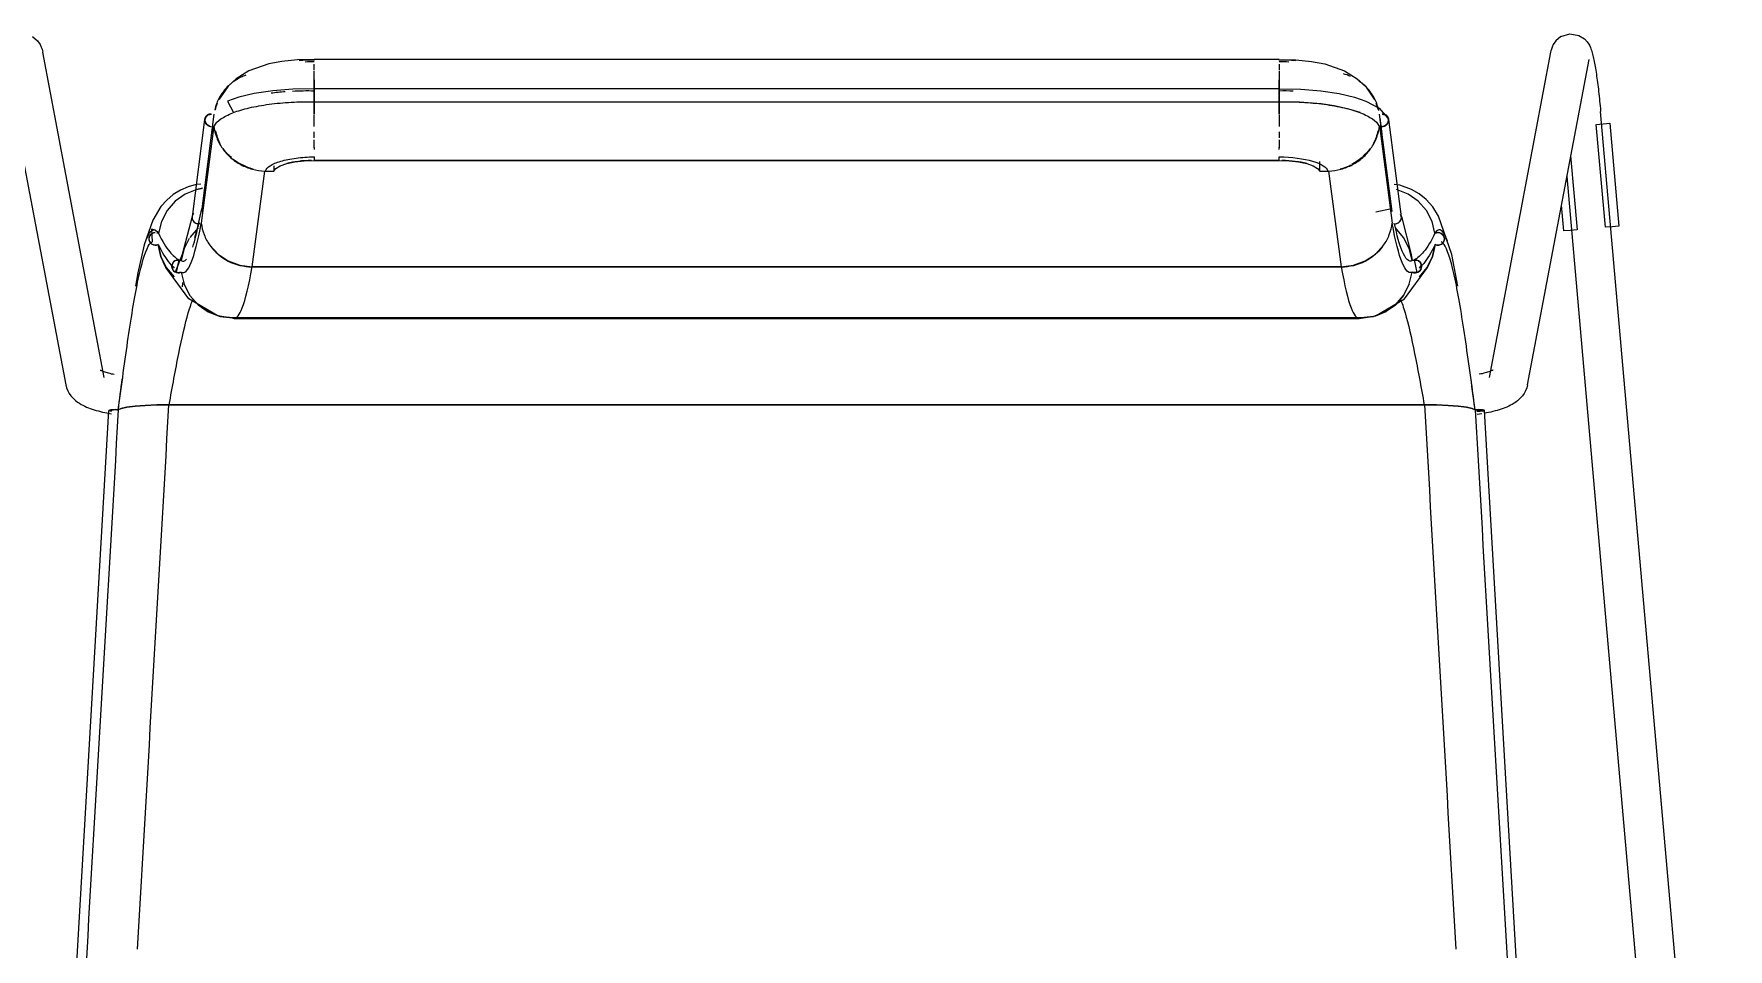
# Model space of a CAD drawing. Header units: millimetres. Extents: x 155927 to 326028, y -36033 to 97293.
# Drawn here: x 217622 to 218140, y 12868 to 13147 of the extents above; entities that cross this region are included whole.
import ezdxf

# ---------------------------------------------------------------- set-up
doc = ezdxf.new("R2010")
doc.units = ezdxf.units.MM
doc.header["$MEASUREMENT"] = 0
doc.layers.add('I-FURN', color=8, linetype='CONTINUOUS', lineweight=9)

msp = doc.modelspace()

# ---------------------------------------------------------------- linework, layer by layer
at = {"layer": 'I-FURN'}
for p, q in [((218088.75, 13146.61), (218091.5, 13147.44)), ((218091.5, 13147.44), (218094.26, 13146.96)), ((218094.26, 13146.96), (218095.91, 13145.92)), ((217621.81, 13146.61), (217623.39, 13145.28)), ((217623.39, 13145.28), (217624.14, 13144.2)), ((217624.14, 13144.2), (217624.51, 13143.4)), ((217624.51, 13143.4), (217624.72, 13142.78)), ((217624.72, 13142.78), (217624.86, 13142.27)), ((217624.86, 13142.27), (217624.95, 13141.85)), ((217643.76, 13042.56), (217624.95, 13141.85)), ((218085.61, 13141.85), (218066.8, 13042.56)), ((218085.7, 13142.27), (218085.61, 13141.85)), ((218085.84, 13142.78), (218085.7, 13142.27)), ((218086.05, 13143.4), (218085.84, 13142.78)), ((218086.42, 13144.2), (218086.05, 13143.4)), ((218087.17, 13145.28), (218086.42, 13144.2)), ((218088.75, 13146.61), (218087.17, 13145.28)), ((218095.91, 13145.92), (218096.77, 13145.01)), ((218096.77, 13145.01), (218097.25, 13144.31)), ((218097.25, 13144.31), (218097.55, 13143.75)), ((218097.55, 13143.75), (218097.77, 13143.27)), ((218097.77, 13143.27), (218097.94, 13142.84)), ((218097.94, 13142.84), (218098.08, 13142.44)), ((218098.08, 13142.44), (218098.2, 13142.04)), ((218098.2, 13142.04), (218098.32, 13141.65)), ((218098.32, 13141.65), (218098.43, 13141.24)), ((217613.16, 13139.61), (217631.97, 13040.32)), ((217693.97, 13138.25), (217687.92, 13136.13)), ((217698, 13139.04), (217693.97, 13138.25)), ((217702.82, 13139.55), (217698, 13139.04)), ((217707.85, 13139.66), (217702.82, 13139.55)), ((217707.85, 13139.66), (217707.85, 13139.49)), ((218002.71, 13139.66), (217707.85, 13139.66)), ((217707.85, 13139.36), (217707.85, 13139.64)), ((217707.85, 13136.42), (217707.85, 13138.17)), ((218002.71, 13139.49), (218002.71, 13139.66)), ((218002.71, 13139.66), (218007.74, 13139.55)), ((218002.71, 13139.64), (218002.71, 13139.36)), ((218002.71, 13138.17), (218002.71, 13136.42)), ((218007.74, 13139.55), (218012.56, 13139.04)), ((218012.56, 13139.04), (218016.59, 13138.25)), ((218016.59, 13138.25), (218022.64, 13136.13)), ((218078.59, 13040.32), (218097.4, 13139.61)), ((218098.43, 13141.24), (218098.53, 13140.83)), ((218098.53, 13140.83), (218098.63, 13140.4)), ((218098.63, 13140.4), (218098.73, 13139.96)), ((218098.73, 13139.96), (218098.83, 13139.5)), ((218098.83, 13139.5), (218098.92, 13139.02)), ((218098.92, 13139.02), (218099.02, 13138.53)), ((218099.02, 13138.53), (218099.11, 13138.01)), ((218099.11, 13138.01), (218099.2, 13137.48)), ((218099.2, 13137.48), (218099.3, 13136.93)), ((218099.3, 13136.93), (218099.39, 13136.36)), ((217681.56, 13131.44), (217678.88, 13127.54)), ((217684.04, 13133.74), (217681.56, 13131.44)), ((217687.92, 13136.13), (217684.04, 13133.74)), ((217707.85, 13133.56), (217707.85, 13136.14)), ((217707.85, 13133.41), (217707.85, 13130.38)), ((217707.85, 13130.38), (217707.85, 13133.39)), ((218002.71, 13136.14), (218002.71, 13133.56)), ((218002.71, 13130.38), (218002.71, 13133.41)), ((218002.71, 13133.39), (218002.71, 13130.38)), ((218022.64, 13136.13), (218026.52, 13133.74)), ((218026.52, 13133.74), (218029, 13131.44)), ((218029, 13131.44), (218031.68, 13127.54)), ((218099.39, 13136.36), (218099.48, 13135.77)), ((218099.48, 13135.77), (218099.57, 13135.17)), ((218099.57, 13135.17), (218099.66, 13134.55)), ((218099.66, 13134.55), (218099.75, 13133.92)), ((218099.75, 13133.92), (218099.84, 13133.27)), ((218099.84, 13133.27), (218099.93, 13132.61)), ((218099.93, 13132.61), (218100.02, 13131.93)), ((218100.02, 13131.93), (218100.1, 13131.24)), ((218100.1, 13131.24), (218100.19, 13130.54)), ((217678.88, 13127.54), (217678.78, 13127.35)), ((217684.88, 13128.1), (217681.42, 13126.94)), ((217681.42, 13126.94), (217683.18, 13123.4)), ((217689.57, 13129.2), (217684.88, 13128.1)), ((217695.19, 13130.04), (217689.57, 13129.2)), ((217701.31, 13130.53), (217695.19, 13130.04)), ((217707.85, 13130.62), (217701.31, 13130.53)), ((218002.71, 13130.62), (217707.85, 13130.62)), ((217707.85, 13126.77), (217707.85, 13130.62)), ((217707.85, 13130.62), (217707.85, 13130.56)), ((217707.85, 13130.56), (217707.85, 13130.36)), ((217707.85, 13130.36), (217707.85, 13130.05)), ((217707.85, 13130.05), (217707.85, 13129.66)), ((217707.85, 13129.66), (217707.85, 13129.21)), ((217707.85, 13129.21), (217707.85, 13128.72)), ((217707.85, 13128.72), (217707.85, 13128.22)), ((217707.85, 13128.22), (217707.85, 13127.75)), ((217707.85, 13127.75), (217707.85, 13127.33)), ((217707.85, 13127.33), (217707.85, 13127)), ((217707.85, 13127), (217707.85, 13126.77)), ((217707.85, 13126.69), (217707.85, 13122.88)), ((217707.85, 13122.88), (217707.85, 13126.69)), ((217707.85, 13126.66), (218002.71, 13126.66)), ((218002.71, 13130.62), (218002.71, 13126.67)), ((218002.71, 13130.62), (218009.25, 13130.53)), ((218002.71, 13130.56), (218002.71, 13130.62)), ((218002.71, 13130.36), (218002.71, 13130.56)), ((218002.71, 13130.05), (218002.71, 13130.36)), ((218002.71, 13129.66), (218002.71, 13130.05)), ((218002.71, 13129.21), (218002.71, 13129.66)), ((218002.71, 13128.72), (218002.71, 13129.21)), ((218002.71, 13128.22), (218002.71, 13128.72)), ((218002.71, 13127.75), (218002.71, 13128.22)), ((218002.71, 13127.33), (218002.71, 13127.75)), ((218002.71, 13127), (218002.71, 13127.33)), ((218002.71, 13126.77), (218002.71, 13127)), ((218002.71, 13126.67), (218002.71, 13126.77)), ((218002.71, 13122.88), (218002.71, 13126.69)), ((218002.71, 13126.69), (218002.71, 13122.88)), ((218008.93, 13126.58), (218002.71, 13126.66)), ((218015.49, 13126.05), (218008.93, 13126.58)), ((218009.25, 13130.53), (218015.37, 13130.04)), ((218015.37, 13130.04), (218020.99, 13129.2)), ((218020.99, 13129.2), (218025.68, 13128.1)), ((218025.68, 13128.1), (218029.14, 13126.94)), ((218029.14, 13126.94), (218033.25, 13124.76)), ((218031.68, 13127.54), (218031.78, 13127.35)), ((218100.19, 13130.54), (218100.27, 13129.83)), ((218100.27, 13129.83), (218100.35, 13129.12)), ((218100.35, 13129.12), (218100.43, 13128.39)), ((218100.43, 13128.39), (218100.51, 13127.66)), ((218100.51, 13127.66), (218100.58, 13126.92)), ((218100.58, 13126.92), (218100.66, 13126.17)), ((218100.66, 13126.17), (218100.73, 13125.43)), ((217674.4, 13121.35), (217670.55, 13091.58)), ((217677.24, 13122.91), (217673.4, 13093.22)), ((217707.85, 13119.13), (217707.85, 13122.69)), ((218002.71, 13122.69), (218002.71, 13119.13)), ((218019.51, 13125.46), (218015.49, 13126.05)), ((218023.94, 13124.49), (218019.51, 13125.46)), ((218027.38, 13123.4), (218023.94, 13124.49)), ((218033.25, 13124.76), (218035.8, 13121.85)), ((218037.16, 13093.22), (218033.32, 13122.91)), ((218033.47, 13121.72), (218034.09, 13116.95)), ((218040.01, 13091.58), (218036.16, 13121.35)), ((218100.73, 13125.43), (218100.8, 13124.68)), ((218100.8, 13124.68), (218100.87, 13123.92)), ((218100.87, 13123.92), (218100.88, 13123.77)), ((218139.83, 12680.44), (218100.88, 13123.77)), ((217677.22, 13119.37), (217673.38, 13089.67)), ((217676.79, 13119.38), (217676.47, 13116.94)), ((217707.85, 13115.66), (217707.85, 13117.5)), ((218002.71, 13117.5), (218002.71, 13115.66)), ((218033.34, 13119.37), (218037.18, 13089.67)), ((218099.46, 13119.79), (218102.22, 13088.38)), ((218099.59, 13119.8), (218101.65, 13119.98)), ((218101.65, 13119.98), (218103.7, 13120.16)), ((218103.7, 13120.16), (218106.46, 13088.75)), ((217707.85, 13112.67), (217707.85, 13115.14)), ((217707.85, 13112.78), (217707.85, 13112.15)), ((218002.71, 13115.14), (218002.71, 13112.67)), ((218002.71, 13112.15), (218002.71, 13112.78)), ((217688.92, 13076.29), (217692.78, 13105.57)), ((217692.78, 13105.57), (217695.5, 13105.5)), ((217695.5, 13107.17), (217695.5, 13105.5)), ((217695.5, 13105.5), (217696.14, 13106.36)), ((217696.14, 13106.36), (217697.49, 13107.15)), ((217697.49, 13107.15), (217699.47, 13107.82)), ((217699.47, 13107.82), (217701.97, 13108.33)), ((217701.97, 13108.33), (217704.82, 13108.65)), ((217704.82, 13108.65), (217707.85, 13108.76)), ((218002.71, 13108.82), (217707.85, 13108.82)), ((217707.85, 13108.76), (218002.71, 13108.76)), ((218002.71, 13108.76), (218005.74, 13108.65)), ((218005.74, 13108.65), (218008.59, 13108.33)), ((218008.59, 13108.33), (218011.09, 13107.82)), ((218011.09, 13107.82), (218013.07, 13107.15)), ((218013.07, 13107.15), (218014.42, 13106.36)), ((218014.42, 13106.36), (218015.06, 13105.5)), ((218015.06, 13105.5), (218015.06, 13108.51)), ((218015.06, 13105.5), (218017.78, 13105.57)), ((218017.78, 13105.57), (218021.64, 13076.29)), ((218093.78, 13087.63), (218091.79, 13110.24)), ((217669.35, 13100.77), (217666.99, 13099.74)), ((217671.86, 13101.43), (217669.35, 13100.77)), ((217673.28, 13101.58), (217671.86, 13101.43)), ((217672, 13099.91), (217673.75, 13100.28)), ((217673.74, 13100.28), (217672, 13099.92)), ((218039.55, 13101.25), (218037.77, 13101.48)), ((218043.15, 13099.96), (218039.55, 13101.25)), ((218090.58, 13103.89), (218127.88, 12679.39)), ((217662.81, 13096.68), (217661.07, 13094.72)), ((217664.79, 13098.36), (217662.81, 13096.68)), ((217665.4, 13096.34), (217662.92, 13093.51)), ((217666.99, 13099.74), (217664.79, 13098.36)), ((217668.49, 13098.51), (217665.4, 13096.34)), ((217672, 13099.92), (217668.49, 13098.51)), ((218042.07, 13098.51), (218038.56, 13099.92)), ((218045.16, 13096.34), (218042.07, 13098.51)), ((218045.42, 13098.62), (218043.15, 13099.96)), ((218047.64, 13093.51), (218045.16, 13096.34)), ((218047.59, 13096.84), (218045.42, 13098.62)), ((218049.58, 13094.59), (218047.59, 13096.84)), ((218088.85, 13095.16), (218089.55, 13087.26)), ((217658.57, 13090.6), (217655.9, 13082.98)), ((217661.07, 13094.72), (217658.57, 13090.6)), ((217661.18, 13090.19), (217660.28, 13086.56)), ((217662.92, 13093.51), (217661.18, 13090.19)), ((217670.56, 13091.66), (217667.59, 13080.04)), ((217670.6, 13091.81), (217670.53, 13091.34)), ((217670.53, 13091.34), (217670.6, 13090.88)), ((217670.79, 13092.25), (217670.6, 13091.81)), ((217670.6, 13090.88), (217670.79, 13090.43)), ((217671.08, 13092.64), (217670.79, 13092.25)), ((217670.79, 13090.43), (217671.08, 13090.05)), ((217671.08, 13090.05), (217671.47, 13089.75)), ((217672.15, 13087.71), (217673.52, 13094)), ((218037.04, 13094), (218032.22, 13093.05)), ((218039.09, 13089.75), (218039.48, 13090.05)), ((218039.48, 13090.05), (218039.77, 13090.43)), ((218039.96, 13091.81), (218039.77, 13092.25)), ((218039.77, 13090.43), (218039.96, 13090.88)), ((218040.03, 13091.34), (218039.96, 13091.81)), ((218039.96, 13090.88), (218040.03, 13091.34)), ((218040, 13091.66), (218042.97, 13080.04)), ((218049.38, 13090.19), (218047.64, 13093.51)), ((218050.28, 13086.56), (218049.38, 13090.19)), ((218051.4, 13091.77), (218049.58, 13094.59)), ((218055.39, 13080.05), (218051.4, 13091.77)), ((217657.47, 13085.35), (217657.4, 13084.86)), ((217657.4, 13084.86), (217657.46, 13084.37)), ((217657.41, 13084.86), (217657.48, 13085.34)), ((217657.46, 13084.37), (217657.41, 13084.86)), ((217657.67, 13085.8), (217657.47, 13085.35)), ((217657.48, 13085.34), (217657.67, 13085.8)), ((217657.67, 13085.8), (217657.97, 13086.19)), ((217657.97, 13086.19), (217657.67, 13085.8)), ((217657.97, 13086.19), (217658.36, 13086.5)), ((217658.36, 13086.5), (217657.97, 13086.19)), ((217659.37, 13087.49), (217658.2, 13087.81)), ((217658.2, 13087.81), (217658.4, 13083.96)), ((217658.81, 13086.7), (217658.36, 13086.5)), ((217658.36, 13086.5), (217658.82, 13086.69)), ((217659.31, 13086.77), (217658.81, 13086.7)), ((217658.82, 13086.69), (217659.31, 13086.77)), ((217659.81, 13086.73), (217660.28, 13086.56)), ((217660.28, 13086.56), (217659.81, 13086.73)), ((217669.66, 13084.97), (217668.13, 13081.91)), ((217672.39, 13088.18), (217669.88, 13085.3)), ((217671.39, 13085.27), (217672.15, 13087.71)), ((217671.47, 13089.75), (217671.92, 13089.56)), ((217671.92, 13089.56), (217672.41, 13089.48)), ((217672.41, 13089.48), (217672.91, 13089.52)), ((218037.65, 13089.52), (218038.15, 13089.48)), ((218038.15, 13089.48), (218038.64, 13089.56)), ((218040.68, 13085.3), (218038.17, 13088.18)), ((218038.64, 13089.56), (218039.09, 13089.75)), ((218042.43, 13081.91), (218040.68, 13085.3)), ((218050.28, 13086.56), (218050.75, 13086.73)), ((218050.75, 13086.73), (218050.28, 13086.56)), ((218050.75, 13086.73), (218051.25, 13086.77)), ((218051.25, 13086.77), (218050.75, 13086.73)), ((218051.25, 13086.77), (218051.74, 13086.69)), ((218051.75, 13086.7), (218051.25, 13086.77)), ((218051.74, 13086.69), (218052.2, 13086.5)), ((218052.2, 13086.5), (218051.75, 13086.7)), ((218052.2, 13086.5), (218052.59, 13086.19)), ((218052.59, 13086.19), (218052.2, 13086.5)), ((218052.59, 13086.19), (218052.89, 13085.8)), ((218052.89, 13085.8), (218052.59, 13086.19)), ((218052.89, 13085.8), (218053.08, 13085.34)), ((218053.09, 13085.35), (218052.89, 13085.8)), ((218053.08, 13085.34), (218053.15, 13084.86)), ((218053.16, 13084.86), (218053.09, 13085.35)), ((218053.15, 13084.86), (218053.1, 13084.37)), ((218053.1, 13084.37), (218053.16, 13084.86)), ((218091.59, 13087.44), (218089.55, 13087.26)), ((218093.65, 13087.62), (218091.59, 13087.44)), ((218104.41, 13088.57), (218102.35, 13088.39)), ((218106.46, 13088.75), (218104.41, 13088.57)), ((217655.9, 13082.98), (217654.01, 13074.46)), ((217657.65, 13083.92), (217657.46, 13084.37)), ((217657.46, 13084.37), (217657.64, 13083.91)), ((217657.64, 13083.91), (217657.93, 13083.51)), ((217657.94, 13083.51), (217657.65, 13083.92)), ((217657.93, 13083.51), (217658.31, 13083.19)), ((217658.31, 13083.2), (217657.94, 13083.51)), ((217658.76, 13082.99), (217658.31, 13083.2)), ((217658.31, 13083.19), (217658.76, 13082.99)), ((217659.25, 13082.9), (217658.76, 13082.99)), ((217658.76, 13082.99), (217659.25, 13082.9)), ((217659.75, 13082.93), (217659.25, 13082.9)), ((217659.25, 13082.9), (217659.75, 13082.92)), ((217660.23, 13083.08), (217659.75, 13082.93)), ((217659.75, 13082.92), (217660.23, 13083.08)), ((217661.02, 13079.47), (217660.23, 13083.08)), ((217660.23, 13083.08), (217661.01, 13079.46)), ((217667.59, 13080.04), (217665.42, 13074.72)), ((217668.13, 13081.91), (217667.24, 13078.19)), ((217676.01, 13082.91), (217678.49, 13080.17)), ((217678.49, 13080.17), (217681.61, 13078.09)), ((218028.95, 13078.09), (218032.07, 13080.17)), ((218032.07, 13080.17), (218034.55, 13082.91)), ((218043.32, 13078.19), (218042.43, 13081.91)), ((218042.97, 13080.04), (218043.29, 13078.18)), ((218050.33, 13083.08), (218049.54, 13079.47)), ((218049.55, 13079.46), (218050.33, 13083.08)), ((218050.81, 13082.93), (218050.33, 13083.08)), ((218050.33, 13083.08), (218050.81, 13082.92)), ((218051.31, 13082.9), (218050.81, 13082.93)), ((218050.81, 13082.92), (218051.31, 13082.9)), ((218051.8, 13082.99), (218051.31, 13082.9)), ((218051.31, 13082.9), (218051.8, 13082.99)), ((218052.25, 13083.2), (218051.8, 13082.99)), ((218051.8, 13082.99), (218052.25, 13083.19)), ((218052.62, 13083.51), (218052.25, 13083.2)), ((218052.25, 13083.19), (218052.63, 13083.51)), ((218052.91, 13083.92), (218052.62, 13083.51)), ((218052.63, 13083.51), (218052.92, 13083.91)), ((218053.1, 13084.37), (218052.91, 13083.92)), ((218052.92, 13083.91), (218053.1, 13084.37)), ((218057.29, 13070.39), (218055.39, 13080.05)), ((217654.01, 13074.46), (217653.27, 13070.39)), ((217661.01, 13079.46), (217662.65, 13076.14)), ((217662.66, 13076.14), (217661.02, 13079.47)), ((217662.6, 13076.06), (217661.71, 13077.81)), ((217669.58, 13066.52), (217662.6, 13076.06)), ((217662.65, 13076.14), (217665.05, 13073.3)), ((217665.05, 13073.3), (217662.66, 13076.14)), ((217664.46, 13076.93), (217664.39, 13076.44)), ((217664.39, 13076.44), (217664.46, 13075.95)), ((217664.4, 13076.44), (217664.46, 13076.93)), ((217664.46, 13075.95), (217664.4, 13076.44)), ((217664.46, 13076.93), (217664.65, 13077.39)), ((217664.65, 13077.39), (217664.46, 13076.93)), ((217664.65, 13075.49), (217664.46, 13075.95)), ((217664.46, 13075.95), (217664.65, 13075.49)), ((217664.94, 13077.8), (217664.65, 13077.39)), ((217664.65, 13077.39), (217664.95, 13077.79)), ((217664.95, 13075.09), (217664.65, 13075.49)), ((217664.65, 13075.49), (217664.94, 13075.09)), ((217665.33, 13078.11), (217664.94, 13077.8)), ((217664.94, 13075.09), (217665.33, 13074.77)), ((217664.95, 13077.79), (217665.33, 13078.11)), ((217665.33, 13074.77), (217664.95, 13075.09)), ((217665.33, 13078.11), (217665.78, 13078.31)), ((217665.78, 13078.31), (217665.33, 13078.11)), ((217665.78, 13074.57), (217665.33, 13074.77)), ((217665.33, 13074.77), (217665.78, 13074.57)), ((217666.56, 13078.48), (217665.72, 13074.59)), ((217665.78, 13078.31), (217666.27, 13078.39)), ((217666.27, 13078.39), (217665.78, 13078.31)), ((217666.27, 13074.49), (217665.78, 13074.57)), ((217665.78, 13074.57), (217666.27, 13074.49)), ((217666.27, 13078.39), (217666.77, 13078.35)), ((217666.77, 13078.36), (217666.27, 13078.39)), ((217666.77, 13074.53), (217666.27, 13074.49)), ((217666.27, 13074.49), (217666.77, 13074.52)), ((217667.24, 13078.19), (217666.77, 13078.36)), ((217666.77, 13078.35), (217667.24, 13078.19)), ((217667.24, 13074.69), (217666.77, 13074.53)), ((217666.77, 13074.52), (217667.24, 13074.69)), ((217667.24, 13074.69), (217668.13, 13070.97)), ((217681.61, 13078.09), (217685.15, 13076.77)), ((217685.15, 13076.77), (217688.92, 13076.29)), ((218021.64, 13076.29), (217688.92, 13076.29)), ((217688.92, 13076.29), (218021.64, 13076.29)), ((218021.64, 13076.29), (218025.41, 13076.77)), ((218025.41, 13076.77), (218028.95, 13078.09)), ((218040.98, 13066.52), (218047.96, 13076.06)), ((218042.26, 13074.67), (218045.14, 13074.72)), ((218042.43, 13070.97), (218043.32, 13074.69)), ((218043.79, 13078.36), (218043.32, 13078.19)), ((218043.32, 13078.19), (218043.79, 13078.35)), ((218043.79, 13074.53), (218043.32, 13074.69)), ((218043.32, 13074.69), (218043.79, 13074.52)), ((218043.79, 13078.35), (218044.29, 13078.39)), ((218044.29, 13078.39), (218043.79, 13078.36)), ((218044.29, 13074.49), (218043.79, 13074.53)), ((218043.79, 13074.52), (218044.29, 13074.49)), ((218044.84, 13074.59), (218044, 13078.48)), ((218044.29, 13078.39), (218044.78, 13078.31)), ((218044.78, 13078.31), (218044.29, 13078.39)), ((218044.78, 13074.57), (218044.29, 13074.49)), ((218044.29, 13074.49), (218044.78, 13074.57)), ((218044.78, 13078.31), (218045.23, 13078.11)), ((218045.23, 13078.11), (218044.78, 13078.31)), ((218045.23, 13074.77), (218044.78, 13074.57)), ((218044.78, 13074.57), (218045.23, 13074.77)), ((218045.23, 13078.11), (218045.61, 13077.79)), ((218045.62, 13077.8), (218045.23, 13078.11)), ((218045.61, 13075.09), (218045.23, 13074.77)), ((218045.23, 13074.77), (218045.62, 13075.09)), ((218047.9, 13076.14), (218045.51, 13073.3)), ((218045.51, 13073.3), (218047.91, 13076.14)), ((218045.61, 13077.79), (218045.91, 13077.39)), ((218045.91, 13075.49), (218045.61, 13075.09)), ((218045.91, 13077.39), (218045.62, 13077.8)), ((218045.62, 13075.09), (218045.91, 13075.49)), ((218045.91, 13077.39), (218046.1, 13076.93)), ((218046.1, 13076.93), (218045.91, 13077.39)), ((218046.1, 13075.95), (218045.91, 13075.49)), ((218045.91, 13075.49), (218046.1, 13075.95)), ((218046.1, 13076.93), (218046.16, 13076.44)), ((218046.17, 13076.44), (218046.1, 13076.93)), ((218046.16, 13076.44), (218046.1, 13075.95)), ((218046.1, 13075.95), (218046.17, 13076.44)), ((218049.54, 13079.47), (218047.9, 13076.14)), ((218047.91, 13076.14), (218049.55, 13079.46)), ((218047.96, 13076.06), (218048.85, 13077.81)), ((217669.89, 13067.58), (217668.13, 13070.97)), ((217668.13, 13070.97), (217669.88, 13067.58)), ((218042.43, 13070.97), (218040.67, 13067.58)), ((218040.68, 13067.58), (218042.43, 13070.97)), ((217678.24, 13061.41), (217669.58, 13066.52)), ((217669.88, 13067.58), (217672.39, 13064.7)), ((217672.39, 13064.71), (217669.89, 13067.58)), ((217675.53, 13062.54), (217672.39, 13064.71)), ((217672.39, 13064.7), (217675.53, 13062.53)), ((218032.32, 13061.41), (218040.98, 13066.52)), ((218038.17, 13064.71), (218035.03, 13062.54)), ((218035.03, 13062.53), (218038.17, 13064.7)), ((218040.67, 13067.58), (218038.17, 13064.71)), ((218038.17, 13064.7), (218040.68, 13067.58)), ((217678.39, 13061.34), (217675.21, 13062.71)), ((217679.1, 13061.17), (217675.53, 13062.54)), ((217675.53, 13062.53), (217679.1, 13061.17)), ((217683.43, 13060.54), (217678.39, 13061.34)), ((217682.89, 13060.7), (217679.1, 13061.17)), ((217679.1, 13061.17), (217682.89, 13060.7)), ((218027.67, 13060.7), (217682.89, 13060.7)), ((217682.89, 13060.7), (218027.67, 13060.7)), ((217683.43, 13060.54), (217988.23, 13060.54)), ((217988.23, 13060.54), (218027.13, 13060.54)), ((218027.13, 13060.54), (218032.17, 13061.34)), ((218031.46, 13061.17), (218027.67, 13060.7)), ((218027.67, 13060.7), (218031.46, 13061.17)), ((218035.03, 13062.54), (218031.46, 13061.17)), ((218031.46, 13061.17), (218035.03, 13062.53)), ((218032.17, 13061.34), (218035.35, 13062.71)), ((217642.54, 13044.79), (217642.57, 13044.77)), ((217642.57, 13044.77), (217642.64, 13044.73)), ((217642.64, 13044.73), (217642.73, 13044.68)), ((217642.73, 13044.68), (217642.88, 13044.61)), ((217642.88, 13044.61), (217643.07, 13044.52)), ((217643.07, 13044.52), (217643.31, 13044.42)), ((217643.31, 13044.42), (217643.57, 13044.32)), ((217643.57, 13044.32), (217643.88, 13044.22)), ((217643.88, 13044.22), (217644.21, 13044.11)), ((217644.21, 13044.11), (217644.58, 13044)), ((217644.58, 13044), (217644.97, 13043.89)), ((217644.97, 13043.89), (217645.4, 13043.79)), ((217645.4, 13043.79), (217645.84, 13043.68)), ((217645.84, 13043.68), (217646.31, 13043.58)), ((217646.31, 13043.58), (217646.8, 13043.49)), ((218064.25, 13043.58), (218063.76, 13043.49)), ((218064.72, 13043.68), (218064.25, 13043.58)), ((218065.16, 13043.79), (218064.72, 13043.68)), ((218065.59, 13043.89), (218065.16, 13043.79)), ((218065.98, 13044), (218065.59, 13043.89)), ((218066.35, 13044.11), (218065.98, 13044)), ((218066.68, 13044.22), (218066.35, 13044.11)), ((218066.99, 13044.32), (218066.68, 13044.22)), ((218067.25, 13044.42), (218066.99, 13044.32)), ((218067.49, 13044.52), (218067.25, 13044.42)), ((218067.68, 13044.61), (218067.49, 13044.52)), ((218067.83, 13044.68), (218067.68, 13044.61)), ((218067.92, 13044.73), (218067.83, 13044.68)), ((218067.99, 13044.77), (218067.92, 13044.73)), ((218068.02, 13044.79), (218067.99, 13044.77)), ((217631.97, 13040.32), (217632.23, 13039.34)), ((217632.23, 13039.34), (217632.59, 13038.44)), ((217632.59, 13038.44), (217633.03, 13037.65)), ((218077.97, 13038.44), (218077.53, 13037.65)), ((218078.33, 13039.34), (218077.97, 13038.44)), ((218078.59, 13040.32), (218078.33, 13039.34)), ((217633.03, 13037.65), (217633.51, 13036.96)), ((217633.51, 13036.96), (217634.02, 13036.37)), ((217634.02, 13036.37), (217634.55, 13035.85)), ((217634.55, 13035.85), (217635.08, 13035.39)), ((217635.08, 13035.39), (217635.61, 13034.99)), ((217635.61, 13034.99), (217636.14, 13034.63)), ((217636.14, 13034.63), (217636.68, 13034.31)), ((217636.68, 13034.31), (217637.22, 13034.02)), ((217637.22, 13034.02), (217637.77, 13033.75)), ((217637.77, 13033.75), (217638.33, 13033.5)), ((217638.33, 13033.5), (217638.9, 13033.26)), ((217638.9, 13033.26), (217639.48, 13033.04)), ((217639.48, 13033.04), (217640.08, 13032.84)), ((217648.03, 13032.67), (217648.93, 13033.07)), ((217648.93, 13033.07), (217648.03, 13032.67)), ((217648.93, 13033.07), (217650.67, 13033.43)), ((217650.68, 13033.43), (217648.93, 13033.07)), ((217650.68, 13033.43), (217653.14, 13033.74)), ((217653.17, 13033.74), (217650.68, 13033.43)), ((217653.17, 13033.75), (217656.23, 13033.98)), ((217656.28, 13033.98), (217653.17, 13033.74)), ((217656.27, 13033.98), (217659.75, 13034.13)), ((217659.81, 13034.14), (217656.28, 13033.98)), ((217659.81, 13034.14), (217663.5, 13034.19)), ((217663.58, 13034.19), (217659.81, 13034.14)), ((218046.98, 13034.19), (217663.58, 13034.19)), ((217663.58, 13034.19), (218047.06, 13034.19)), ((218050.75, 13034.14), (218046.98, 13034.19)), ((218047.06, 13034.19), (218050.75, 13034.14)), ((218054.28, 13033.98), (218050.75, 13034.14)), ((218050.81, 13034.13), (218054.29, 13033.98)), ((218057.39, 13033.74), (218054.28, 13033.98)), ((218054.33, 13033.98), (218057.39, 13033.75)), ((218059.88, 13033.43), (218057.39, 13033.74)), ((218057.42, 13033.74), (218059.88, 13033.43)), ((218061.63, 13033.07), (218059.88, 13033.43)), ((218059.89, 13033.43), (218061.63, 13033.07)), ((218061.63, 13033.07), (218062.53, 13032.67)), ((218062.53, 13032.67), (218061.63, 13033.07)), ((218071.08, 13033.04), (218070.48, 13032.84)), ((218071.66, 13033.26), (218071.08, 13033.04)), ((218072.23, 13033.5), (218071.66, 13033.26)), ((218072.79, 13033.75), (218072.23, 13033.5)), ((218073.34, 13034.02), (218072.79, 13033.75)), ((218073.88, 13034.31), (218073.34, 13034.02)), ((218074.42, 13034.63), (218073.88, 13034.31)), ((218074.95, 13034.99), (218074.42, 13034.63)), ((218075.48, 13035.39), (218074.95, 13034.99)), ((218076.01, 13035.85), (218075.48, 13035.39)), ((218076.54, 13036.37), (218076.01, 13035.85)), ((218077.05, 13036.96), (218076.54, 13036.37)), ((218077.53, 13037.65), (218077.05, 13036.96)), ((217625.88, 12700.57), (217645.16, 13032.48)), ((217640.08, 13032.84), (217640.68, 13032.64)), ((217640.68, 13032.64), (217641.3, 13032.46)), ((217641.3, 13032.46), (217641.93, 13032.29)), ((217641.93, 13032.29), (217642.57, 13032.12)), ((217642.57, 13032.12), (217643.23, 13031.97)), ((217643.23, 13031.97), (217643.89, 13031.83)), ((217643.89, 13031.83), (217644.57, 13031.69)), ((217644.57, 13031.69), (217645.27, 13031.57)), ((217645.22, 13032.42), (217645.16, 13032.48)), ((217645.17, 13032.48), (217645.23, 13032.42)), ((217645.37, 13032.38), (217645.22, 13032.42)), ((217645.23, 13032.42), (217645.37, 13032.38)), ((217645.37, 13031.55), (217645.97, 13031.45)), ((217645.41, 13032.37), (217645.7, 13032.33)), ((217645.7, 13032.33), (217645.41, 13032.37)), ((217645.73, 13032.62), (217645.43, 13032.58)), ((217645.43, 13032.58), (217645.73, 13032.62)), ((217645.7, 13032.33), (217646.08, 13032.29)), ((217646.08, 13032.29), (217645.7, 13032.33)), ((217646.12, 13032.66), (217645.73, 13032.62)), ((217645.73, 13032.62), (217646.11, 13032.66)), ((217646.11, 13032.66), (217646.57, 13032.68)), ((217646.57, 13032.68), (217646.12, 13032.66)), ((217647.06, 13032.69), (217646.57, 13032.68)), ((217646.57, 13032.68), (217647.06, 13032.69)), ((217647.56, 13032.68), (217647.06, 13032.69)), ((217647.06, 13032.69), (217647.56, 13032.68)), ((217648.03, 13032.67), (217647.56, 13032.68)), ((217647.56, 13032.68), (217648.03, 13032.67)), ((218063, 13032.68), (218062.53, 13032.67)), ((218062.53, 13032.67), (218063, 13032.68)), ((218063.5, 13032.69), (218063, 13032.68)), ((218063, 13032.68), (218063.5, 13032.69)), ((218063.04, 13032.27), (218063.54, 13032.26)), ((218063.54, 13032.26), (218063.04, 13032.27)), ((218063.87, 13031.34), (218063.15, 13031.25)), ((218063.99, 13032.68), (218063.5, 13032.69)), ((218063.5, 13032.69), (218063.99, 13032.68)), ((218063.54, 13032.26), (218064.03, 13032.27)), ((218064.03, 13032.27), (218063.54, 13032.26)), ((218064.59, 13031.45), (218063.87, 13031.34)), ((218064.44, 13032.66), (218063.99, 13032.68)), ((218063.99, 13032.68), (218064.45, 13032.66)), ((218064.03, 13032.27), (218064.48, 13032.29)), ((218064.48, 13032.29), (218064.03, 13032.27)), ((218064.83, 13032.62), (218064.44, 13032.66)), ((218064.45, 13032.66), (218064.83, 13032.62)), ((218064.48, 13032.29), (218064.86, 13032.33)), ((218064.86, 13032.33), (218064.48, 13032.29)), ((218065.13, 13032.58), (218064.83, 13032.62)), ((218064.83, 13032.62), (218065.13, 13032.58)), ((218064.86, 13032.33), (218065.15, 13032.37)), ((218065.15, 13032.37), (218064.86, 13032.33)), ((218065.32, 13032.53), (218065.13, 13032.58)), ((218065.13, 13032.58), (218065.33, 13032.53)), ((218065.15, 13032.37), (218065.33, 13032.42)), ((218065.34, 13032.42), (218065.15, 13032.37)), ((218065.99, 13031.69), (218065.29, 13031.57)), ((218065.39, 13032.48), (218065.32, 13032.53)), ((218065.33, 13032.53), (218065.4, 13032.48)), ((218065.33, 13032.42), (218065.39, 13032.48)), ((218065.4, 13032.48), (218065.34, 13032.42)), ((218084.68, 12700.57), (218065.4, 13032.48)), ((218066.67, 13031.83), (218065.99, 13031.69)), ((218067.33, 13031.97), (218066.67, 13031.83)), ((218067.99, 13032.12), (218067.33, 13031.97)), ((218068.63, 13032.29), (218067.99, 13032.12)), ((218069.26, 13032.46), (218068.63, 13032.29)), ((218069.88, 13032.64), (218069.26, 13032.46)), ((218070.48, 13032.84), (218069.88, 13032.64))]:
    msp.add_line(p, q, dxfattribs=at)
for centre, major_axis, ratio, start_param, end_param in [((217707.85, 13135.38), (-12.4, 0), 0.287441, 4.712389, 4.932602), ((218002.71, 13135.38), (12.4, 0), 0.287441, 1.332781, 1.570796), ((217707.85, 13123.91), (0, 15.75), 0.000004, 2.669107, 2.851347), ((218002.71, 13123.91), (0, 15.75), 0.000004, 3.431839, 3.614078), ((217672.5, 13091.35), (1.96, 0), 0.955139, 2.379629, 4.923331), ((218038.06, 13091.35), (1.96, 0), 0.955139, 4.501447, 6.790779), ((217689.05, 13091.36), (15.78, 0), 0.955139, 3.254129, 3.495629), ((217689.05, 13091.36), (15.78, 0), 0.955139, 3.495799, 3.737346), ((218021.51, 13091.36), (15.78, 0), 0.955139, 5.687432, 5.928979), ((218021.51, 13091.36), (15.78, 0), 0.955139, 5.929149, 6.170649), ((217689.05, 13091.36), (15.78, 0), 0.955139, 3.737469, 4.704147), ((218021.51, 13091.36), (15.78, 0), 0.955139, 4.720632, 5.68731)]:
    msp.add_ellipse(centre, major_axis=major_axis, ratio=ratio, start_param=start_param, end_param=end_param, dxfattribs=at)
for points in [[(217703.25, 13139.38), (217704.72, 13139.51), (217706.28, 13139.58), (217707.85, 13139.57)], [(218002.71, 13139.57), (218004.42, 13139.58), (218006.09, 13139.5), (218007.68, 13139.35)], [(218024.51, 13134.45), (218023.8, 13134.76), (218023.07, 13135.05), (218022.32, 13135.24)], [(217677.69, 13124.25), (217677.85, 13124.93), (217678.05, 13125.6), (217678.3, 13126.26)], [(217694.7, 13129.41), (217696.11, 13129.59), (217697.56, 13129.76), (217699.04, 13129.87)], [(217701.25, 13129.99), (217703.44, 13130.1), (217705.63, 13130.13), (217707.85, 13130.09)], [(218002.71, 13130.09), (218004.14, 13130.12), (218005.56, 13130.11), (218006.97, 13130.08)], [(218002.71, 13126.69), (218005.05, 13126.74), (218009.7, 13126.66), (218016.56, 13126.03), (218022.7, 13124.92), (218027.77, 13123.39), (218031.47, 13121.5), (218032.78, 13120.09), (218033.14, 13119.36)], [(218032.25, 13126.25), (218032.5, 13125.62), (218032.66, 13124.97), (218032.8, 13124.32)], [(217677.42, 13119.36), (217677.78, 13120.09), (217679.09, 13121.5), (217681.55, 13122.76), (217683.01, 13123.33)], [(217677.22, 13119.37), (217677.37, 13118.13), (217677.95, 13115.75), (217679.71, 13112.41), (217682.24, 13109.58), (217685.39, 13107.39), (217688.99, 13105.97), (217691.49, 13105.61), (217692.78, 13105.57)], [(217679.2, 13113.86), (217678.51, 13115.12), (217678.1, 13116.48), (217677.77, 13117.87)], [(218017.78, 13105.57), (218019.07, 13105.61), (218021.57, 13105.97), (218025.17, 13107.39), (218028.32, 13109.58), (218030.85, 13112.41), (218032.61, 13115.75), (218033.19, 13118.13), (218033.34, 13119.37)], [(218032.88, 13117.85), (218032.57, 13116.47), (218032.06, 13115.1), (218031.37, 13113.85)], [(218034.1, 13119.19), (218033.93, 13119.18), (218033.76, 13119.18), (218033.6, 13119.22)], [(217682.57, 13109.68), (217681.62, 13110.52), (217680.68, 13111.43), (217680.06, 13112.49)], [(218030.5, 13112.49), (218029.07, 13110.44), (218027.09, 13108.82), (218024.87, 13107.52)], [(217693.03, 13105.58), (217693.16, 13106.14), (217694.1, 13107.24), (217697.43, 13108.64), (217702.22, 13109.6), (217705.96, 13109.86), (217707.85, 13109.89)], [(217707.02, 13108.81), (217704.24, 13108.76), (217701.69, 13108.4), (217699.48, 13107.87)], [(218002.71, 13109.89), (218006.49, 13109.83), (218013.89, 13108.86), (218017.27, 13106.7), (218017.53, 13105.58)], [(218011.08, 13107.87), (218009.04, 13108.42), (218006.32, 13108.7), (218003.54, 13108.8)], [(218024.5, 13107.33), (218023.48, 13106.82), (218022.42, 13106.35), (218021.31, 13106.12)], [(217670.77, 13082.35), (217671.43, 13084.24), (217672.09, 13087.05), (217672.75, 13090.09)], [(217667.24, 13074.69), (217668.26, 13074.14), (217670.31, 13076.11), (217672.35, 13084.17), (217673.38, 13089.67)], [(218043.32, 13074.69), (218042.3, 13074.14), (218040.25, 13076.11), (218038.21, 13084.17), (218037.18, 13089.67)], [(217667.24, 13078.19), (217667.78, 13077.9), (217668.33, 13078.04), (217668.87, 13078.61)], [(217667.63, 13070.22), (217667.68, 13070.69), (217667.74, 13071.16), (217667.8, 13071.62)], [(217682.89, 13060.7), (217683.07, 13060.6), (217683.25, 13060.55), (217683.43, 13060.54)], [(218027.13, 13060.54), (218027.31, 13060.55), (218027.49, 13060.6), (218027.67, 13060.7)], [(217648.05, 13032.68), (217648.44, 13035.8), (217648.84, 13038.96), (217649.23, 13042.08)], [(218062.4, 13033.61), (218062.05, 13036.36), (218061.7, 13039.13), (218061.35, 13041.87)], [(217653.92, 12867.95), (217657.11, 12923.41), (217660.31, 12978.83), (217663.5, 13034.19)], [(218047.06, 13034.19), (218050.25, 12978.83), (218053.45, 12923.41), (218056.65, 12867.95)], [(217648.03, 13032.67), (217644.81, 12977.43), (217638.37, 12866.83), (217631.93, 12756.07), (217628.71, 12700.67)], [(218062.53, 13032.67), (218065.75, 12977.43), (218072.19, 12866.83), (218078.63, 12756.07), (218081.85, 12700.67)]]:
    msp.add_open_spline(points, degree=3, dxfattribs=at)
for points, knots in [([(217682.35, 13132.17), (217681.4, 13131.38), (217679.73, 13129.57), (217678.13, 13126.75), (217677.67, 13124.84), (217677.51, 13124.1)], [0.5, 0.5, 0.5, 0.5, 0.6666667, 0.8333333, 0.9365189, 0.9365189, 0.9365189, 0.9365189]), ([(217686.99, 13134.82), (217686.47, 13134.63), (217685.15, 13134.08), (217683.92, 13133.36), (217683.22, 13132.85)], [0.260519, 0.260519, 0.260519, 0.260519, 0.3333333, 0.4501688, 0.4501688, 0.4501688, 0.4501688]), ([(218033.13, 13124.03), (218032.97, 13124.8), (218032.4, 13126.7), (218030.84, 13129.56), (218028.84, 13131.75), (218027.45, 13132.75), (218027.05, 13133.02)], [0.0592823, 0.0592823, 0.0592823, 0.0592823, 0.1666667, 0.3333333, 0.5, 0.565028, 0.565028, 0.565028, 0.565028]), ([(217683.18, 13123.4), (217684.61, 13123.94), (217687.94, 13124.94), (217694, 13126.03), (217700.86, 13126.66), (217705.51, 13126.74), (217707.85, 13126.69)], [0.3397465, 0.3397465, 0.3397465, 0.3397465, 0.5, 0.6666667, 0.8333333, 0.9999948, 0.9999948, 0.9999948, 0.9999948]), ([(217676.37, 13122.96), (217676.22, 13122.96), (217676, 13122.94), (217675.71, 13122.87), (217675.44, 13122.78), (217675.13, 13122.59), (217674.81, 13122.31), (217674.57, 13121.95), (217674.44, 13121.6), (217674.39, 13121.29), (217674.39, 13121.01), (217674.42, 13120.75), (217674.49, 13120.5), (217674.61, 13120.24), (217674.8, 13119.94), (217675.12, 13119.61), (217675.52, 13119.37), (217675.87, 13119.26), (217676.13, 13119.21), (217676.29, 13119.19), (217676.37, 13119.19)], [0.1111111, 0.1111111, 0.1111111, 0.1111111, 0.1666667, 0.1944444, 0.2222222, 0.2777778, 0.3333333, 0.3888889, 0.4444444, 0.4791667, 0.5138889, 0.5486111, 0.5833333, 0.6180556, 0.6527778, 0.7222222, 0.7916667, 0.8263889, 0.8611111, 0.8888889, 0.8888889, 0.8888889, 0.8888889]), ([(217675.97, 13119.28), (217675.85, 13119.32), (217675.62, 13119.42), (217675.21, 13119.7), (217674.75, 13120.24), (217674.5, 13121.11), (217674.73, 13121.9), (217675.12, 13122.41), (217675.51, 13122.7), (217675.96, 13122.89), (217676.29, 13122.93), (217676.46, 13122.94)], [-0.8125, -0.8125, -0.8125, -0.8125, -0.765625, -0.71875, -0.625, -0.5, -0.375, -0.3125, -0.25, -0.1875, -0.125, -0.125, -0.125, -0.125]), ([(218033.34, 13119.37), (218033.48, 13119.31), (218033.69, 13119.24), (218033.98, 13119.2), (218034.26, 13119.19), (218034.56, 13119.22), (218034.85, 13119.31), (218035.12, 13119.42), (218035.43, 13119.62), (218035.75, 13119.92), (218035.99, 13120.29), (218036.12, 13120.65), (218036.17, 13120.96), (218036.17, 13121.23), (218036.14, 13121.5), (218036.07, 13121.74), (218035.95, 13121.99), (218035.76, 13122.29), (218035.44, 13122.6), (218035.04, 13122.82), (218034.69, 13122.92), (218034.43, 13122.95), (218034.27, 13122.96), (218034.19, 13122.96)], [0, 0, 0, 0, 0.0555556, 0.0833333, 0.1111111, 0.1666667, 0.1944444, 0.2222222, 0.2777778, 0.3333333, 0.3888889, 0.4444444, 0.4791667, 0.5138889, 0.5486111, 0.5833333, 0.6180556, 0.6527778, 0.7222222, 0.7916667, 0.8263889, 0.8611111, 0.8888889, 0.8888889, 0.8888889, 0.8888889]), ([(218034.1, 13122.94), (218034.27, 13122.94), (218034.55, 13122.9), (218034.94, 13122.75), (218035.35, 13122.5), (218035.81, 13121.97), (218036.06, 13121.11), (218035.83, 13120.32), (218035.44, 13119.79), (218035.05, 13119.47), (218034.75, 13119.33), (218034.59, 13119.28)], [-0.875, -0.875, -0.875, -0.875, -0.8125, -0.765625, -0.71875, -0.625, -0.5, -0.375, -0.3125, -0.25, -0.1875, -0.1875, -0.1875, -0.1875]), ([(217689.25, 13106.12), (217688.02, 13106.45), (217685.96, 13107.31), (217683.9, 13108.47), (217683.08, 13109.05)], [-0.8333333, -0.8333333, -0.8333333, -0.8333333, -0.6666667, -0.538247, -0.538247, -0.538247, -0.538247]), ([(217656.51, 13084.35), (217656.74, 13084.98), (217658, 13087.89), (217659.25, 13088.12), (217660.28, 13086.56)], [0.6929173, 0.6929173, 0.6929173, 0.6929173, 0.75, 1, 1, 1, 1]), ([(217660.28, 13086.56), (217661.44, 13084.16), (217663.53, 13080.73), (217665.62, 13078.95), (217666.56, 13078.48)], [0, 0, 0, 0, 0.5, 0.9025383, 0.9025383, 0.9025383, 0.9025383]), ([(218043.32, 13078.19), (218042.3, 13077.65), (218040.48, 13079.38), (218038.67, 13085.86), (218037.88, 13089.58)], [0, 0, 0, 0, 0.5, 0.8877852, 0.8877852, 0.8877852, 0.8877852]), ([(218050.28, 13086.56), (218049.12, 13084.16), (218047.03, 13080.73), (218044.94, 13078.95), (218044, 13078.48)], [0, 0, 0, 0, 0.5, 0.9025379, 0.9025379, 0.9025379, 0.9025379]), ([(218054.13, 13084.14), (218053.87, 13084.86), (218052.59, 13087.89), (218051.31, 13088.12), (218050.28, 13086.56)], [0.6866019, 0.6866019, 0.6866019, 0.6866019, 0.75, 1, 1, 1, 1]), ([(217648.03, 13032.67), (217649.05, 13040.22), (217651.08, 13055.43), (217654.13, 13073.87), (217656.57, 13082.17), (217657.99, 13083.76), (217658.4, 13083.96)], [0, 0, 0, 0, 0.25, 0.5, 0.75, 0.8499411, 0.8499411, 0.8499411, 0.8499411]), ([(217660.23, 13083.08), (217661.4, 13080.67), (217663.02, 13078.01), (217664.65, 13076.34), (217665.11, 13075.95)], [0, 0, 0, 0, 0.5, 0.6963068, 0.6963068, 0.6963068, 0.6963068]), ([(218050.33, 13083.08), (218049.16, 13080.67), (218047.54, 13078.01), (218045.91, 13076.34), (218045.45, 13075.95)], [0, 0, 0, 0, 0.5, 0.696307, 0.696307, 0.696307, 0.696307]), ([(218062.53, 13032.67), (218061.51, 13040.22), (218059.48, 13055.43), (218056.43, 13073.87), (218053.99, 13082.17), (218052.57, 13083.76), (218052.16, 13083.96)], [0, 0, 0, 0, 0.25, 0.5, 0.75, 0.8499412, 0.8499412, 0.8499412, 0.8499412]), ([(217683.43, 13060.54), (217684.25, 13060.54), (217686.09, 13062.93), (217687.92, 13070.57), (217688.92, 13076.29)], [0.0892847, 0.0892847, 0.0892847, 0.0892847, 0.5, 1, 1, 1, 1]), ([(218021.64, 13076.29), (218022.64, 13070.57), (218024.47, 13062.93), (218026.31, 13060.54), (218027.13, 13060.54)], [0, 0, 0, 0, 0.5, 0.9107154, 0.9107154, 0.9107154, 0.9107154]), ([(217663.58, 13034.19), (217664.55, 13039.58), (217666.5, 13050.36), (217668.93, 13061.08), (217670.39, 13065.32), (217670.88, 13066.47)], [0, 0, 0, 0, 0.25, 0.5, 0.625, 0.625, 0.625, 0.625]), ([(218039.68, 13066.47), (218040.17, 13065.32), (218041.63, 13061.08), (218044.06, 13050.36), (218046.01, 13039.58), (218046.98, 13034.19)], [0.375, 0.375, 0.375, 0.375, 0.5, 0.75, 1, 1, 1, 1])]:
    msp.add_open_spline(points, degree=3, knots=knots, dxfattribs=at)

doc.saveas('drawing.dxf')
